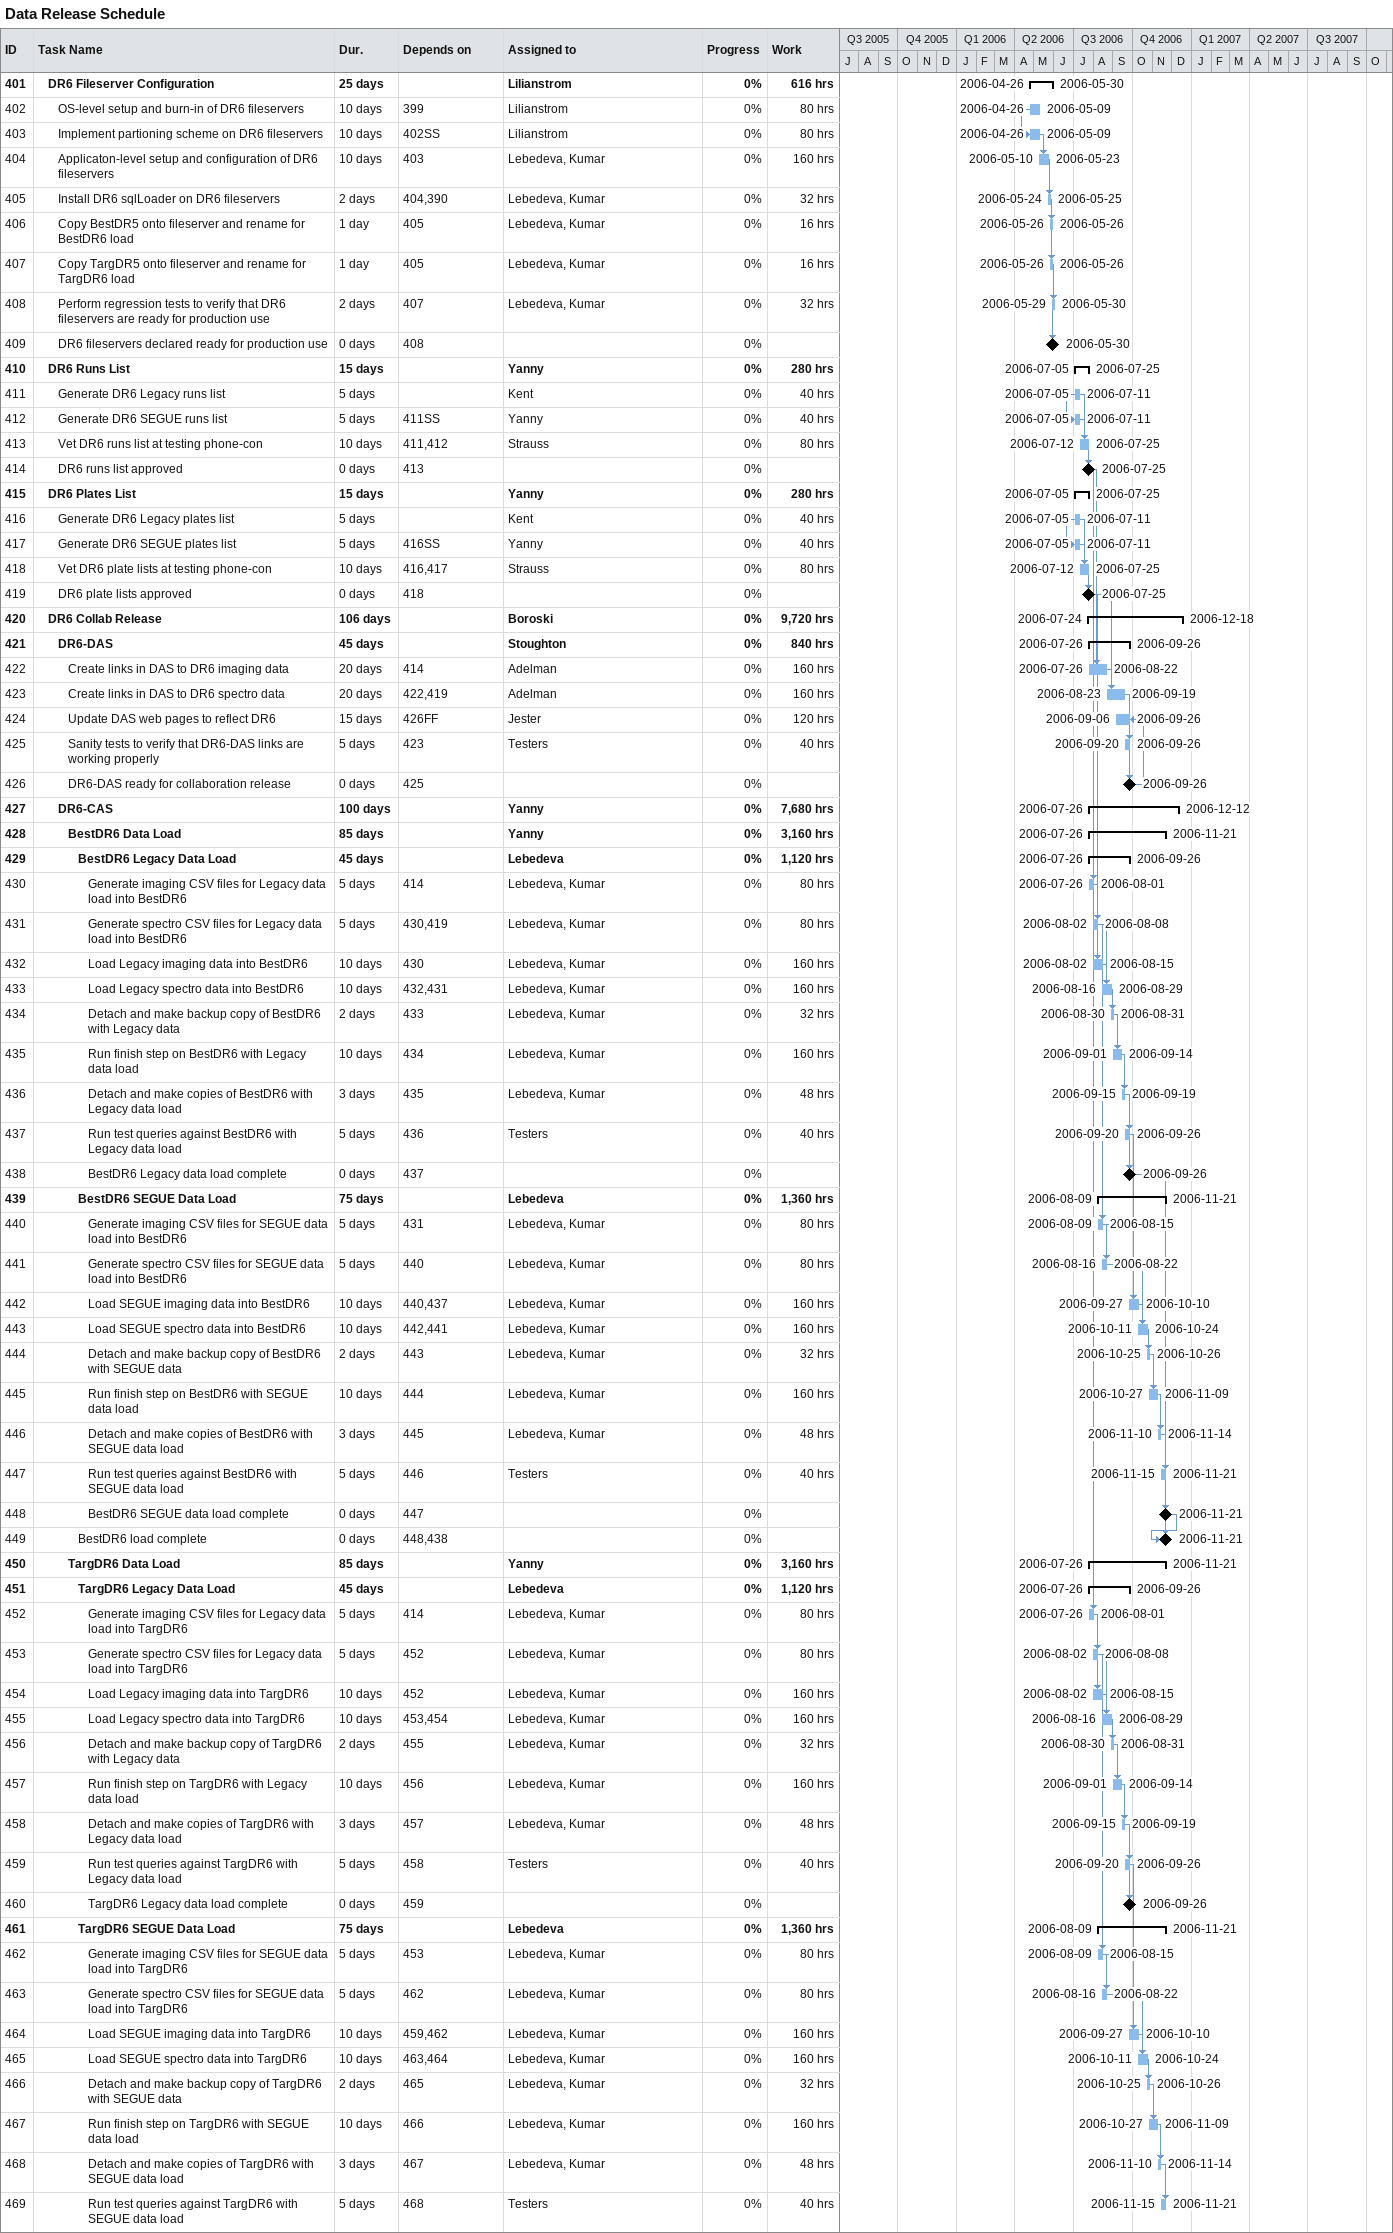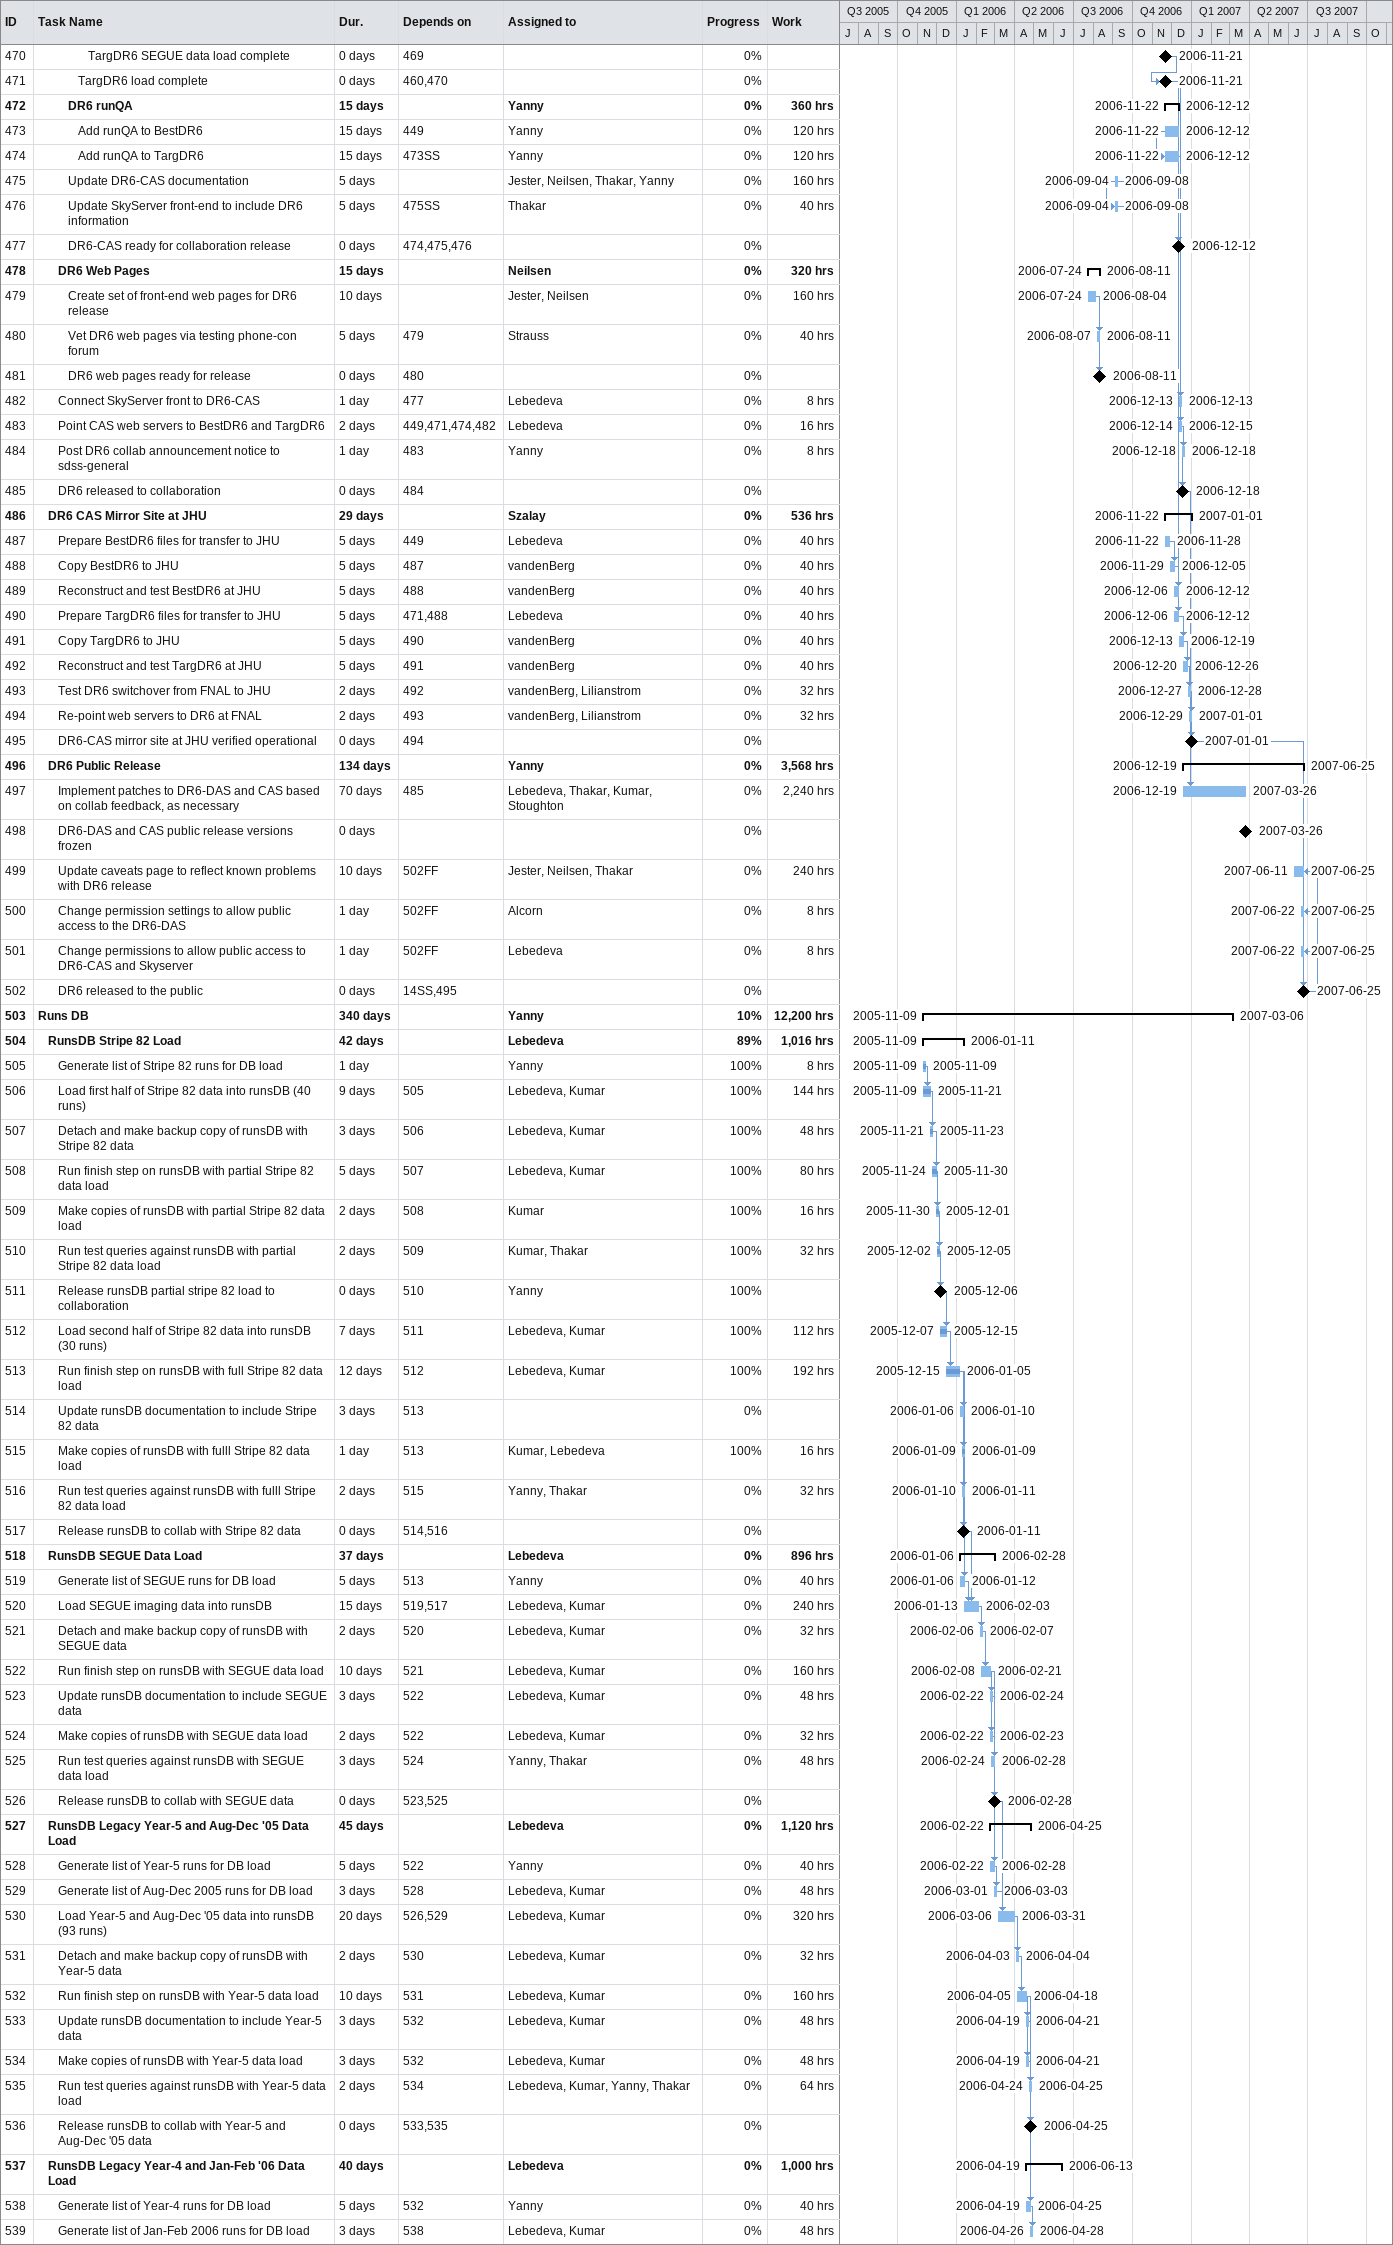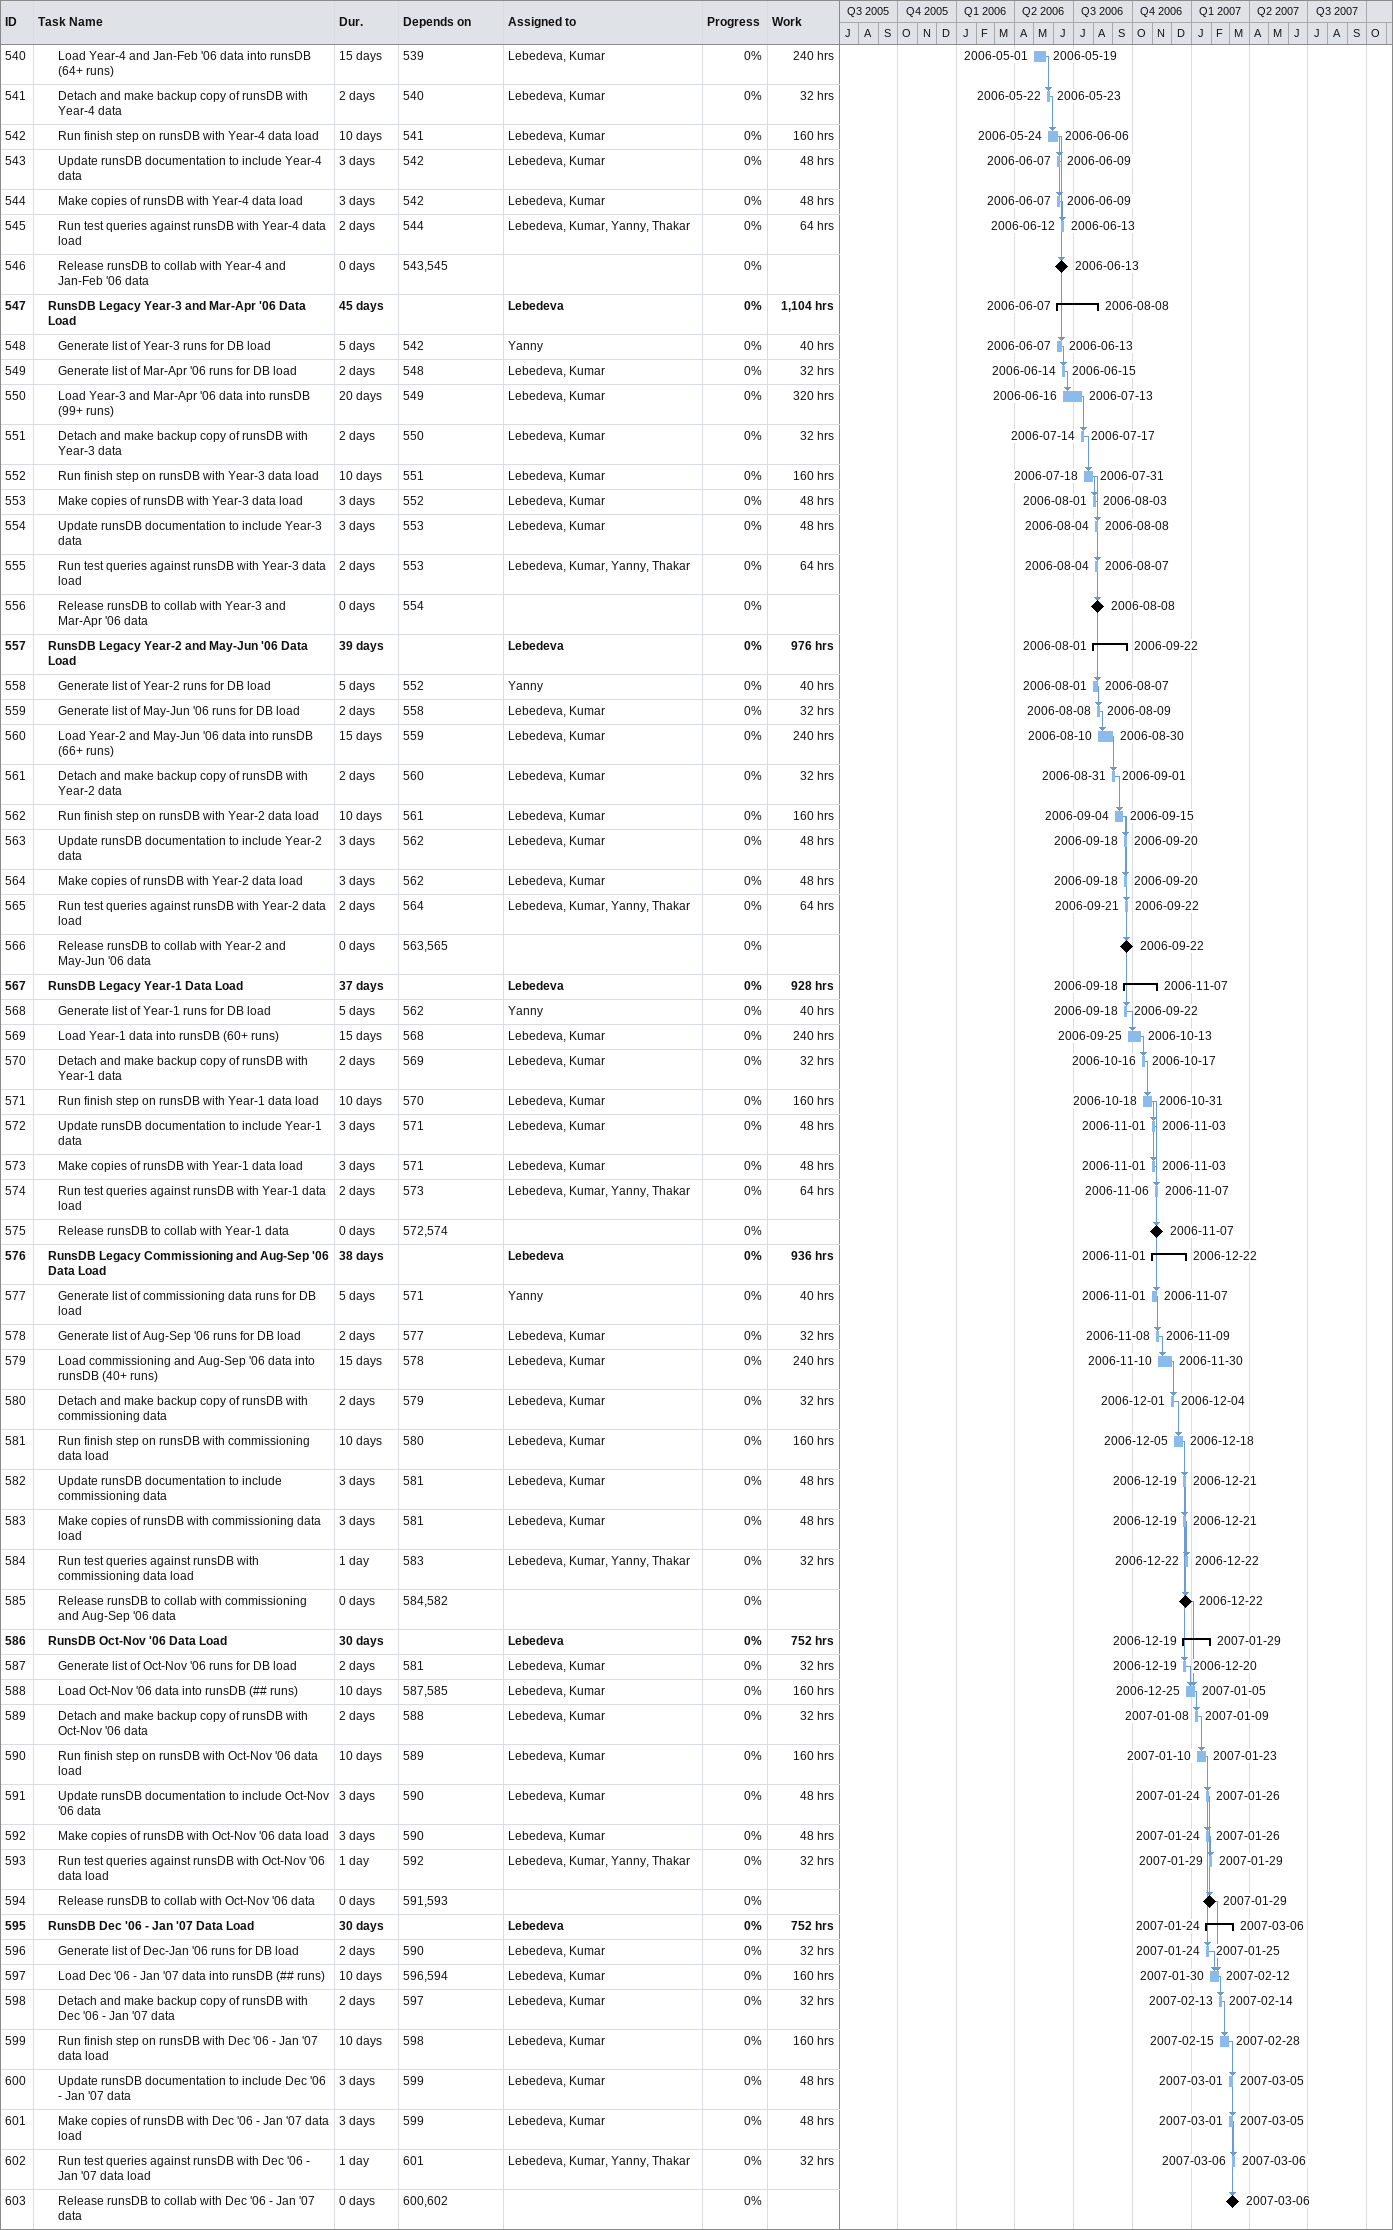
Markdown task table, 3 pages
Data Release Schedule

| ID | Level | Task | Duration | Start | Finish | Predecessors | Resources | % complete | Work (h) |
|---|---|---|---|---|---|---|---|---|---|
| 401 | 2 | **DR6 Fileserver Configuration** | 25d | 2006-04-26 | 2006-05-30 |  | Lilianstrom | 0 | 616 |
| 402 | 3 | OS-level setup and burn-in of DR6 fileservers | 10d | 2006-04-26 | 2006-05-09 | 399 | Lilianstrom | 0 | 80 |
| 403 | 3 | Implement partioning scheme on DR6 fileservers | 10d | 2006-04-26 | 2006-05-09 | 402SS | Lilianstrom | 0 | 80 |
| 404 | 3 | Applicaton-level setup and configuration of DR6 fileservers | 10d | 2006-05-10 | 2006-05-23 | 403 | Lebedeva, Kumar | 0 | 160 |
| 405 | 3 | Install DR6 sqlLoader on DR6 fileservers | 2d | 2006-05-24 | 2006-05-25 | 404, 390 | Lebedeva, Kumar | 0 | 32 |
| 406 | 3 | Copy BestDR5 onto fileserver and rename for BestDR6 load | 1d | 2006-05-26 | 2006-05-26 | 405 | Lebedeva, Kumar | 0 | 16 |
| 407 | 3 | Copy TargDR5 onto fileserver and rename for TargDR6 load | 1d | 2006-05-26 | 2006-05-26 | 405 | Lebedeva, Kumar | 0 | 16 |
| 408 | 3 | Perform regression tests to verify that DR6 fileservers are ready for production use | 2d | 2006-05-29 | 2006-05-30 | 407 | Lebedeva, Kumar | 0 | 32 |
| 409 | 3 | DR6 fileservers declared ready for production use | 0d | 2006-05-30 | 2006-05-30 | 408 |  | 0 |  |
| 410 | 2 | **DR6 Runs List** | 15d | 2006-07-05 | 2006-07-25 |  | Yanny | 0 | 280 |
| 411 | 3 | Generate DR6 Legacy runs list | 5d | 2006-07-05 | 2006-07-11 |  | Kent | 0 | 40 |
| 412 | 3 | Generate DR6 SEGUE runs list | 5d | 2006-07-05 | 2006-07-11 | 411SS | Yanny | 0 | 40 |
| 413 | 3 | Vet DR6 runs list at testing phone-con | 10d | 2006-07-12 | 2006-07-25 | 411, 412 | Strauss | 0 | 80 |
| 414 | 3 | DR6 runs list approved | 0d | 2006-07-25 | 2006-07-25 | 413 |  | 0 |  |
| 415 | 2 | **DR6 Plates List** | 15d | 2006-07-05 | 2006-07-25 |  | Yanny | 0 | 280 |
| 416 | 3 | Generate DR6 Legacy plates list | 5d | 2006-07-05 | 2006-07-11 |  | Kent | 0 | 40 |
| 417 | 3 | Generate DR6 SEGUE plates list | 5d | 2006-07-05 | 2006-07-11 | 416SS | Yanny | 0 | 40 |
| 418 | 3 | Vet DR6 plate lists at testing phone-con | 10d | 2006-07-12 | 2006-07-25 | 416, 417 | Strauss | 0 | 80 |
| 419 | 3 | DR6 plate lists approved | 0d | 2006-07-25 | 2006-07-25 | 418 |  | 0 |  |
| 420 | 2 | **DR6 Collab Release** | 106d | 2006-07-24 | 2006-12-18 |  | Boroski | 0 | 9720 |
| 421 | 3 | **DR6-DAS** | 45d | 2006-07-26 | 2006-09-26 |  | Stoughton | 0 | 840 |
| 422 | 4 | Create links in DAS to DR6 imaging data | 20d | 2006-07-26 | 2006-08-22 | 414 | Adelman | 0 | 160 |
| 423 | 4 | Create links in DAS to DR6 spectro data | 20d | 2006-08-23 | 2006-09-19 | 422, 419 | Adelman | 0 | 160 |
| 424 | 4 | Update DAS web pages to reflect DR6 | 15d | 2006-09-06 | 2006-09-26 | 426FF | Jester | 0 | 120 |
| 425 | 4 | Sanity tests to verify that DR6-DAS links are working properly | 5d | 2006-09-20 | 2006-09-26 | 423 | Testers | 0 | 40 |
| 426 | 4 | DR6-DAS ready for collaboration release | 0d | 2006-09-26 | 2006-09-26 | 425 |  | 0 |  |
| 427 | 3 | **DR6-CAS** | 100d | 2006-07-26 | 2006-12-12 |  | Yanny | 0 | 7680 |
| 428 | 4 | **BestDR6 Data Load** | 85d | 2006-07-26 | 2006-11-21 |  | Yanny | 0 | 3160 |
| 429 | 5 | **BestDR6 Legacy Data Load** | 45d | 2006-07-26 | 2006-09-26 |  | Lebedeva | 0 | 1120 |
| 430 | 6 | Generate imaging CSV files for Legacy data load into BestDR6 | 5d | 2006-07-26 | 2006-08-01 | 414 | Lebedeva, Kumar | 0 | 80 |
| 431 | 6 | Generate spectro CSV files for Legacy data load into BestDR6 | 5d | 2006-08-02 | 2006-08-08 | 430, 419 | Lebedeva, Kumar | 0 | 80 |
| 432 | 6 | Load Legacy imaging data into BestDR6 | 10d | 2006-08-02 | 2006-08-15 | 430 | Lebedeva, Kumar | 0 | 160 |
| 433 | 6 | Load Legacy spectro data into BestDR6 | 10d | 2006-08-16 | 2006-08-29 | 432, 431 | Lebedeva, Kumar | 0 | 160 |
| 434 | 6 | Detach and make backup copy of BestDR6 with Legacy data | 2d | 2006-08-30 | 2006-08-31 | 433 | Lebedeva, Kumar | 0 | 32 |
| 435 | 6 | Run finish step on BestDR6 with Legacy data load | 10d | 2006-09-01 | 2006-09-14 | 434 | Lebedeva, Kumar | 0 | 160 |
| 436 | 6 | Detach and make copies of BestDR6 with Legacy data load | 3d | 2006-09-15 | 2006-09-19 | 435 | Lebedeva, Kumar | 0 | 48 |
| 437 | 6 | Run test queries against BestDR6 with Legacy data load | 5d | 2006-09-20 | 2006-09-26 | 436 | Testers | 0 | 40 |
| 438 | 6 | BestDR6 Legacy data load complete | 0d | 2006-09-26 | 2006-09-26 | 437 |  | 0 |  |
| 439 | 5 | **BestDR6 SEGUE Data Load** | 75d | 2006-08-09 | 2006-11-21 |  | Lebedeva | 0 | 1360 |
| 440 | 6 | Generate imaging CSV files for SEGUE data load into BestDR6 | 5d | 2006-08-09 | 2006-08-15 | 431 | Lebedeva, Kumar | 0 | 80 |
| 441 | 6 | Generate spectro CSV files for SEGUE data load into BestDR6 | 5d | 2006-08-16 | 2006-08-22 | 440 | Lebedeva, Kumar | 0 | 80 |
| 442 | 6 | Load SEGUE imaging data into BestDR6 | 10d | 2006-09-27 | 2006-10-10 | 440, 437 | Lebedeva, Kumar | 0 | 160 |
| 443 | 6 | Load SEGUE spectro data into BestDR6 | 10d | 2006-10-11 | 2006-10-24 | 442, 441 | Lebedeva, Kumar | 0 | 160 |
| 444 | 6 | Detach and make backup copy of BestDR6 with SEGUE data | 2d | 2006-10-25 | 2006-10-26 | 443 | Lebedeva, Kumar | 0 | 32 |
| 445 | 6 | Run finish step on BestDR6 with SEGUE data load | 10d | 2006-10-27 | 2006-11-09 | 444 | Lebedeva, Kumar | 0 | 160 |
| 446 | 6 | Detach and make copies of BestDR6 with SEGUE data load | 3d | 2006-11-10 | 2006-11-14 | 445 | Lebedeva, Kumar | 0 | 48 |
| 447 | 6 | Run test queries against BestDR6 with SEGUE data load | 5d | 2006-11-15 | 2006-11-21 | 446 | Testers | 0 | 40 |
| 448 | 6 | BestDR6 SEGUE data load complete | 0d | 2006-11-21 | 2006-11-21 | 447 |  | 0 |  |
| 449 | 5 | BestDR6 load complete | 0d | 2006-11-21 | 2006-11-21 | 448, 438 |  | 0 |  |
| 450 | 4 | **TargDR6 Data Load** | 85d | 2006-07-26 | 2006-11-21 |  | Yanny | 0 | 3160 |
| 451 | 5 | **TargDR6 Legacy Data Load** | 45d | 2006-07-26 | 2006-09-26 |  | Lebedeva | 0 | 1120 |
| 452 | 6 | Generate imaging CSV files for Legacy data load into TargDR6 | 5d | 2006-07-26 | 2006-08-01 | 414 | Lebedeva, Kumar | 0 | 80 |
| 453 | 6 | Generate spectro CSV files for Legacy data load into TargDR6 | 5d | 2006-08-02 | 2006-08-08 | 452 | Lebedeva, Kumar | 0 | 80 |
| 454 | 6 | Load Legacy imaging data into TargDR6 | 10d | 2006-08-02 | 2006-08-15 | 452 | Lebedeva, Kumar | 0 | 160 |
| 455 | 6 | Load Legacy spectro data into TargDR6 | 10d | 2006-08-16 | 2006-08-29 | 453, 454 | Lebedeva, Kumar | 0 | 160 |
| 456 | 6 | Detach and make backup copy of TargDR6 with Legacy data | 2d | 2006-08-30 | 2006-08-31 | 455 | Lebedeva, Kumar | 0 | 32 |
| 457 | 6 | Run finish step on TargDR6 with Legacy data load | 10d | 2006-09-01 | 2006-09-14 | 456 | Lebedeva, Kumar | 0 | 160 |
| 458 | 6 | Detach and make copies of TargDR6 with Legacy data load | 3d | 2006-09-15 | 2006-09-19 | 457 | Lebedeva, Kumar | 0 | 48 |
| 459 | 6 | Run test queries against TargDR6 with Legacy data load | 5d | 2006-09-20 | 2006-09-26 | 458 | Testers | 0 | 40 |
| 460 | 6 | TargDR6 Legacy data load complete | 0d | 2006-09-26 | 2006-09-26 | 459 |  | 0 |  |
| 461 | 5 | **TargDR6 SEGUE Data Load** | 75d | 2006-08-09 | 2006-11-21 |  | Lebedeva | 0 | 1360 |
| 462 | 6 | Generate imaging CSV files for SEGUE data load into TargDR6 | 5d | 2006-08-09 | 2006-08-15 | 453 | Lebedeva, Kumar | 0 | 80 |
| 463 | 6 | Generate spectro CSV files for SEGUE data load into TargDR6 | 5d | 2006-08-16 | 2006-08-22 | 462 | Lebedeva, Kumar | 0 | 80 |
| 464 | 6 | Load SEGUE imaging data into TargDR6 | 10d | 2006-09-27 | 2006-10-10 | 459, 462 | Lebedeva, Kumar | 0 | 160 |
| 465 | 6 | Load SEGUE spectro data into TargDR6 | 10d | 2006-10-11 | 2006-10-24 | 463, 464 | Lebedeva, Kumar | 0 | 160 |
| 466 | 6 | Detach and make backup copy of TargDR6 with SEGUE data | 2d | 2006-10-25 | 2006-10-26 | 465 | Lebedeva, Kumar | 0 | 32 |
| 467 | 6 | Run finish step on TargDR6 with SEGUE data load | 10d | 2006-10-27 | 2006-11-09 | 466 | Lebedeva, Kumar | 0 | 160 |
| 468 | 6 | Detach and make copies of TargDR6 with SEGUE data load | 3d | 2006-11-10 | 2006-11-14 | 467 | Lebedeva, Kumar | 0 | 48 |
| 469 | 6 | Run test queries against TargDR6 with SEGUE data load | 5d | 2006-11-15 | 2006-11-21 | 468 | Testers | 0 | 40 |
| 470 | 6 | TargDR6 SEGUE data load complete | 0d | 2006-11-21 | 2006-11-21 | 469 |  | 0 |  |
| 471 | 5 | TargDR6 load complete | 0d | 2006-11-21 | 2006-11-21 | 460, 470 |  | 0 |  |
| 472 | 4 | **DR6 runQA** | 15d | 2006-11-22 | 2006-12-12 |  | Yanny | 0 | 360 |
| 473 | 5 | Add runQA to BestDR6 | 15d | 2006-11-22 | 2006-12-12 | 449 | Yanny | 0 | 120 |
| 474 | 5 | Add runQA to TargDR6 | 15d | 2006-11-22 | 2006-12-12 | 473SS | Yanny | 0 | 120 |
| 475 | 4 | Update DR6-CAS documentation | 5d | 2006-09-04 | 2006-09-08 |  | Jester, Neilsen, Thakar, Yanny | 0 | 160 |
| 476 | 4 | Update SkyServer front-end to include DR6 information | 5d | 2006-09-04 | 2006-09-08 | 475SS | Thakar | 0 | 40 |
| 477 | 4 | DR6-CAS ready for collaboration release | 0d | 2006-12-12 | 2006-12-12 | 474, 475, 476 |  | 0 |  |
| 478 | 3 | **DR6 Web Pages** | 15d | 2006-07-24 | 2006-08-11 |  | Neilsen | 0 | 320 |
| 479 | 4 | Create set of front-end web pages for DR6 release | 10d | 2006-07-24 | 2006-08-04 |  | Jester, Neilsen | 0 | 160 |
| 480 | 4 | Vet DR6 web pages via testing phone-con forum | 5d | 2006-08-07 | 2006-08-11 | 479 | Strauss | 0 | 40 |
| 481 | 4 | DR6 web pages ready for release | 0d | 2006-08-11 | 2006-08-11 | 480 |  | 0 |  |
| 482 | 3 | Connect SkyServer front to DR6-CAS | 1d | 2006-12-13 | 2006-12-13 | 477 | Lebedeva | 0 | 8 |
| 483 | 3 | Point CAS web servers to BestDR6 and TargDR6 | 2d | 2006-12-14 | 2006-12-15 | 449, 471, 474, 482 | Lebedeva | 0 | 16 |
| 484 | 3 | Post DR6 collab announcement notice to sdss-general | 1d | 2006-12-18 | 2006-12-18 | 483 | Yanny | 0 | 8 |
| 485 | 3 | DR6 released to collaboration | 0d | 2006-12-18 | 2006-12-18 | 484 |  | 0 |  |
| 486 | 2 | **DR6 CAS Mirror Site at JHU** | 29d | 2006-11-22 | 2007-01-01 |  | Szalay | 0 | 536 |
| 487 | 3 | Prepare BestDR6 files for transfer to JHU | 5d | 2006-11-22 | 2006-11-28 | 449 | Lebedeva | 0 | 40 |
| 488 | 3 | Copy BestDR6 to JHU | 5d | 2006-11-29 | 2006-12-05 | 487 | vandenBerg | 0 | 40 |
| 489 | 3 | Reconstruct and test BestDR6 at JHU | 5d | 2006-12-06 | 2006-12-12 | 488 | vandenBerg | 0 | 40 |
| 490 | 3 | Prepare TargDR6 files for transfer to JHU | 5d | 2006-12-06 | 2006-12-12 | 471, 488 | Lebedeva | 0 | 40 |
| 491 | 3 | Copy TargDR6 to JHU | 5d | 2006-12-13 | 2006-12-19 | 490 | vandenBerg | 0 | 40 |
| 492 | 3 | Reconstruct and test TargDR6 at JHU | 5d | 2006-12-20 | 2006-12-26 | 491 | vandenBerg | 0 | 40 |
| 493 | 3 | Test DR6 switchover from FNAL to JHU | 2d | 2006-12-27 | 2006-12-28 | 492 | vandenBerg, Lilianstrom | 0 | 32 |
| 494 | 3 | Re-point web servers to DR6 at FNAL | 2d | 2006-12-29 | 2007-01-01 | 493 | vandenBerg, Lilianstrom | 0 | 32 |
| 495 | 3 | DR6-CAS mirror site at JHU verified operational | 0d | 2007-01-01 | 2007-01-01 | 494 |  | 0 |  |
| 496 | 2 | **DR6 Public Release** | 134d | 2006-12-19 | 2007-06-25 |  | Yanny | 0 | 3568 |
| 497 | 3 | Implement patches to DR6-DAS and CAS based on collab feedback, as necessary | 70d | 2006-12-19 | 2007-03-26 | 485 | Lebedeva, Thakar, Kumar, Stoughton | 0 | 2240 |
| 498 | 3 | DR6-DAS and CAS public release versions frozen | 0d | 2007-03-26 | 2007-03-26 |  |  | 0 |  |
| 499 | 3 | Update caveats page to reflect known problems with DR6 release | 10d | 2007-06-11 | 2007-06-25 | 502FF | Jester, Neilsen, Thakar | 0 | 240 |
| 500 | 3 | Change permission settings to allow public access to the DR6-DAS | 1d | 2007-06-22 | 2007-06-25 | 502FF | Alcorn | 0 | 8 |
| 501 | 3 | Change permissions to allow public access to DR6-CAS and Skyserver | 1d | 2007-06-22 | 2007-06-25 | 502FF | Lebedeva | 0 | 8 |
| 502 | 3 | DR6 released to the public | 0d | 2007-06-25 | 2007-06-25 | 14SS, 495 |  | 0 |  |
| 503 | 1 | **Runs DB** | 340d | 2005-11-09 | 2007-03-06 |  | Yanny | 10 | 12200 |
| 504 | 2 | **RunsDB Stripe 82 Load** | 42d | 2005-11-09 | 2006-01-11 |  | Lebedeva | 89 | 1016 |
| 505 | 3 | Generate list of Stripe 82 runs for DB load | 1d | 2005-11-09 | 2005-11-09 |  | Yanny | 100 | 8 |
| 506 | 3 | Load first half of Stripe 82 data into runsDB (40 runs) | 9d | 2005-11-09 | 2005-11-21 | 505 | Lebedeva, Kumar | 100 | 144 |
| 507 | 3 | Detach and make backup copy of runsDB with Stripe 82 data | 3d | 2005-11-21 | 2005-11-23 | 506 | Lebedeva, Kumar | 100 | 48 |
| 508 | 3 | Run finish step on runsDB with partial Stripe 82 data load | 5d | 2005-11-24 | 2005-11-30 | 507 | Lebedeva, Kumar | 100 | 80 |
| 509 | 3 | Make copies of runsDB with partial Stripe 82 data load | 2d | 2005-11-30 | 2005-12-01 | 508 | Kumar | 100 | 16 |
| 510 | 3 | Run test queries against runsDB with partial Stripe 82 data load | 2d | 2005-12-02 | 2005-12-05 | 509 | Kumar, Thakar | 100 | 32 |
| 511 | 3 | Release runsDB partial stripe 82 load to collaboration | 0d | 2005-12-06 | 2005-12-06 | 510 | Yanny | 100 |  |
| 512 | 3 | Load second half of Stripe 82 data into runsDB (30 runs) | 7d | 2005-12-07 | 2005-12-15 | 511 | Lebedeva, Kumar | 100 | 112 |
| 513 | 3 | Run finish step on runsDB with full Stripe 82 data load | 12d | 2005-12-15 | 2006-01-05 | 512 | Lebedeva, Kumar | 100 | 192 |
| 514 | 3 | Update runsDB documentation to include Stripe 82 data | 3d | 2006-01-06 | 2006-01-10 | 513 |  | 0 |  |
| 515 | 3 | Make copies of runsDB with fulll Stripe 82 data load | 1d | 2006-01-09 | 2006-01-09 | 513 | Kumar, Lebedeva | 100 | 16 |
| 516 | 3 | Run test queries against runsDB with fulll Stripe 82 data load | 2d | 2006-01-10 | 2006-01-11 | 515 | Yanny, Thakar | 0 | 32 |
| 517 | 3 | Release runsDB to collab with Stripe 82 data | 0d | 2006-01-11 | 2006-01-11 | 514, 516 |  | 0 |  |
| 518 | 2 | **RunsDB SEGUE Data Load** | 37d | 2006-01-06 | 2006-02-28 |  | Lebedeva | 0 | 896 |
| 519 | 3 | Generate list of SEGUE runs for DB load | 5d | 2006-01-06 | 2006-01-12 | 513 | Yanny | 0 | 40 |
| 520 | 3 | Load SEGUE imaging data into runsDB | 15d | 2006-01-13 | 2006-02-03 | 519, 517 | Lebedeva, Kumar | 0 | 240 |
| 521 | 3 | Detach and make backup copy of runsDB with SEGUE data | 2d | 2006-02-06 | 2006-02-07 | 520 | Lebedeva, Kumar | 0 | 32 |
| 522 | 3 | Run finish step on runsDB with SEGUE data load | 10d | 2006-02-08 | 2006-02-21 | 521 | Lebedeva, Kumar | 0 | 160 |
| 523 | 3 | Update runsDB documentation to include SEGUE data | 3d | 2006-02-22 | 2006-02-24 | 522 | Lebedeva, Kumar | 0 | 48 |
| 524 | 3 | Make copies of runsDB with SEGUE data load | 2d | 2006-02-22 | 2006-02-23 | 522 | Lebedeva, Kumar | 0 | 32 |
| 525 | 3 | Run test queries against runsDB with SEGUE data load | 3d | 2006-02-24 | 2006-02-28 | 524 | Yanny, Thakar | 0 | 48 |
| 526 | 3 | Release runsDB to collab with SEGUE data | 0d | 2006-02-28 | 2006-02-28 | 523, 525 |  | 0 |  |
| 527 | 2 | **RunsDB Legacy Year-5 and Aug-Dec '05 Data Load** | 45d | 2006-02-22 | 2006-04-25 |  | Lebedeva | 0 | 1120 |
| 528 | 3 | Generate list of Year-5 runs for DB load | 5d | 2006-02-22 | 2006-02-28 | 522 | Yanny | 0 | 40 |
| 529 | 3 | Generate list of Aug-Dec 2005 runs for DB load | 3d | 2006-03-01 | 2006-03-03 | 528 | Lebedeva, Kumar | 0 | 48 |
| 530 | 3 | Load Year-5 and Aug-Dec '05 data into runsDB (93 runs) | 20d | 2006-03-06 | 2006-03-31 | 526, 529 | Lebedeva, Kumar | 0 | 320 |
| 531 | 3 | Detach and make backup copy of runsDB with Year-5 data | 2d | 2006-04-03 | 2006-04-04 | 530 | Lebedeva, Kumar | 0 | 32 |
| 532 | 3 | Run finish step on runsDB with Year-5 data load | 10d | 2006-04-05 | 2006-04-18 | 531 | Lebedeva, Kumar | 0 | 160 |
| 533 | 3 | Update runsDB documentation to include Year-5 data | 3d | 2006-04-19 | 2006-04-21 | 532 | Lebedeva, Kumar | 0 | 48 |
| 534 | 3 | Make copies of runsDB with Year-5 data load | 3d | 2006-04-19 | 2006-04-21 | 532 | Lebedeva, Kumar | 0 | 48 |
| 535 | 3 | Run test queries against runsDB with Year-5 data load | 2d | 2006-04-24 | 2006-04-25 | 534 | Lebedeva, Kumar, Yanny, Thakar | 0 | 64 |
| 536 | 3 | Release runsDB to collab with Year-5 and Aug-Dec '05 data | 0d | 2006-04-25 | 2006-04-25 | 533, 535 |  | 0 |  |
| 537 | 2 | **RunsDB Legacy Year-4 and Jan-Feb '06 Data Load** | 40d | 2006-04-19 | 2006-06-13 |  | Lebedeva | 0 | 1000 |
| 538 | 3 | Generate list of Year-4 runs for DB load | 5d | 2006-04-19 | 2006-04-25 | 532 | Yanny | 0 | 40 |
| 539 | 3 | Generate list of Jan-Feb 2006 runs for DB load | 3d | 2006-04-26 | 2006-04-28 | 538 | Lebedeva, Kumar | 0 | 48 |
| 540 | 3 | Load Year-4 and Jan-Feb '06 data into runsDB (64+ runs) | 15d | 2006-05-01 | 2006-05-19 | 539 | Lebedeva, Kumar | 0 | 240 |
| 541 | 3 | Detach and make backup copy of runsDB with Year-4 data | 2d | 2006-05-22 | 2006-05-23 | 540 | Lebedeva, Kumar | 0 | 32 |
| 542 | 3 | Run finish step on runsDB with Year-4 data load | 10d | 2006-05-24 | 2006-06-06 | 541 | Lebedeva, Kumar | 0 | 160 |
| 543 | 3 | Update runsDB documentation to include Year-4 data | 3d | 2006-06-07 | 2006-06-09 | 542 | Lebedeva, Kumar | 0 | 48 |
| 544 | 3 | Make copies of runsDB with Year-4 data load | 3d | 2006-06-07 | 2006-06-09 | 542 | Lebedeva, Kumar | 0 | 48 |
| 545 | 3 | Run test queries against runsDB with Year-4 data load | 2d | 2006-06-12 | 2006-06-13 | 544 | Lebedeva, Kumar, Yanny, Thakar | 0 | 64 |
| 546 | 3 | Release runsDB to collab with Year-4 and Jan-Feb '06 data | 0d | 2006-06-13 | 2006-06-13 | 543, 545 |  | 0 |  |
| 547 | 2 | **RunsDB Legacy Year-3 and Mar-Apr '06 Data Load** | 45d | 2006-06-07 | 2006-08-08 |  | Lebedeva | 0 | 1104 |
| 548 | 3 | Generate list of Year-3 runs for DB load | 5d | 2006-06-07 | 2006-06-13 | 542 | Yanny | 0 | 40 |
| 549 | 3 | Generate list of Mar-Apr '06 runs for DB load | 2d | 2006-06-14 | 2006-06-15 | 548 | Lebedeva, Kumar | 0 | 32 |
| 550 | 3 | Load Year-3 and Mar-Apr '06 data into runsDB (99+ runs) | 20d | 2006-06-16 | 2006-07-13 | 549 | Lebedeva, Kumar | 0 | 320 |
| 551 | 3 | Detach and make backup copy of runsDB with Year-3 data | 2d | 2006-07-14 | 2006-07-17 | 550 | Lebedeva, Kumar | 0 | 32 |
| 552 | 3 | Run finish step on runsDB with Year-3 data load | 10d | 2006-07-18 | 2006-07-31 | 551 | Lebedeva, Kumar | 0 | 160 |
| 553 | 3 | Make copies of runsDB with Year-3 data load | 3d | 2006-08-01 | 2006-08-03 | 552 | Lebedeva, Kumar | 0 | 48 |
| 554 | 3 | Update runsDB documentation to include Year-3 data | 3d | 2006-08-04 | 2006-08-08 | 553 | Lebedeva, Kumar | 0 | 48 |
| 555 | 3 | Run test queries against runsDB with Year-3 data load | 2d | 2006-08-04 | 2006-08-07 | 553 | Lebedeva, Kumar, Yanny, Thakar | 0 | 64 |
| 556 | 3 | Release runsDB to collab with Year-3 and Mar-Apr '06 data | 0d | 2006-08-08 | 2006-08-08 | 554 |  | 0 |  |
| 557 | 2 | **RunsDB Legacy Year-2 and May-Jun '06 Data Load** | 39d | 2006-08-01 | 2006-09-22 |  | Lebedeva | 0 | 976 |
| 558 | 3 | Generate list of Year-2 runs for DB load | 5d | 2006-08-01 | 2006-08-07 | 552 | Yanny | 0 | 40 |
| 559 | 3 | Generate list of May-Jun '06 runs for DB load | 2d | 2006-08-08 | 2006-08-09 | 558 | Lebedeva, Kumar | 0 | 32 |
| 560 | 3 | Load Year-2 and May-Jun '06 data into runsDB (66+ runs) | 15d | 2006-08-10 | 2006-08-30 | 559 | Lebedeva, Kumar | 0 | 240 |
| 561 | 3 | Detach and make backup copy of runsDB with Year-2 data | 2d | 2006-08-31 | 2006-09-01 | 560 | Lebedeva, Kumar | 0 | 32 |
| 562 | 3 | Run finish step on runsDB with Year-2 data load | 10d | 2006-09-04 | 2006-09-15 | 561 | Lebedeva, Kumar | 0 | 160 |
| 563 | 3 | Update runsDB documentation to include Year-2 data | 3d | 2006-09-18 | 2006-09-20 | 562 | Lebedeva, Kumar | 0 | 48 |
| 564 | 3 | Make copies of runsDB with Year-2 data load | 3d | 2006-09-18 | 2006-09-20 | 562 | Lebedeva, Kumar | 0 | 48 |
| 565 | 3 | Run test queries against runsDB with Year-2 data load | 2d | 2006-09-21 | 2006-09-22 | 564 | Lebedeva, Kumar, Yanny, Thakar | 0 | 64 |
| 566 | 3 | Release runsDB to collab with Year-2 and May-Jun '06 data | 0d | 2006-09-22 | 2006-09-22 | 563, 565 |  | 0 |  |
| 567 | 2 | **RunsDB Legacy Year-1 Data Load** | 37d | 2006-09-18 | 2006-11-07 |  | Lebedeva | 0 | 928 |
| 568 | 3 | Generate list of Year-1 runs for DB load | 5d | 2006-09-18 | 2006-09-22 | 562 | Yanny | 0 | 40 |
| 569 | 3 | Load Year-1 data into runsDB (60+ runs) | 15d | 2006-09-25 | 2006-10-13 | 568 | Lebedeva, Kumar | 0 | 240 |
| 570 | 3 | Detach and make backup copy of runsDB with Year-1 data | 2d | 2006-10-16 | 2006-10-17 | 569 | Lebedeva, Kumar | 0 | 32 |
| 571 | 3 | Run finish step on runsDB with Year-1 data load | 10d | 2006-10-18 | 2006-10-31 | 570 | Lebedeva, Kumar | 0 | 160 |
| 572 | 3 | Update runsDB documentation to include Year-1 data | 3d | 2006-11-01 | 2006-11-03 | 571 | Lebedeva, Kumar | 0 | 48 |
| 573 | 3 | Make copies of runsDB with Year-1 data load | 3d | 2006-11-01 | 2006-11-03 | 571 | Lebedeva, Kumar | 0 | 48 |
| 574 | 3 | Run test queries against runsDB with Year-1 data load | 2d | 2006-11-06 | 2006-11-07 | 573 | Lebedeva, Kumar, Yanny, Thakar | 0 | 64 |
| 575 | 3 | Release runsDB to collab with Year-1 data | 0d | 2006-11-07 | 2006-11-07 | 572, 574 |  | 0 |  |
| 576 | 2 | **RunsDB Legacy Commissioning and Aug-Sep '06 Data Load** | 38d | 2006-11-01 | 2006-12-22 |  | Lebedeva | 0 | 936 |
| 577 | 3 | Generate list of commissioning data runs for DB load | 5d | 2006-11-01 | 2006-11-07 | 571 | Yanny | 0 | 40 |
| 578 | 3 | Generate list of Aug-Sep '06 runs for DB load | 2d | 2006-11-08 | 2006-11-09 | 577 | Lebedeva, Kumar | 0 | 32 |
| 579 | 3 | Load commissioning and Aug-Sep '06 data into runsDB (40+ runs) | 15d | 2006-11-10 | 2006-11-30 | 578 | Lebedeva, Kumar | 0 | 240 |
| 580 | 3 | Detach and make backup copy of runsDB with commissioning data | 2d | 2006-12-01 | 2006-12-04 | 579 | Lebedeva, Kumar | 0 | 32 |
| 581 | 3 | Run finish step on runsDB with commissioning data load | 10d | 2006-12-05 | 2006-12-18 | 580 | Lebedeva, Kumar | 0 | 160 |
| 582 | 3 | Update runsDB documentation to include commissioning data | 3d | 2006-12-19 | 2006-12-21 | 581 | Lebedeva, Kumar | 0 | 48 |
| 583 | 3 | Make copies of runsDB with commissioning data load | 3d | 2006-12-19 | 2006-12-21 | 581 | Lebedeva, Kumar | 0 | 48 |
| 584 | 3 | Run test queries against runsDB with commissioning data load | 1d | 2006-12-22 | 2006-12-22 | 583 | Lebedeva, Kumar, Yanny, Thakar | 0 | 32 |
| 585 | 3 | Release runsDB to collab with commissioning and Aug-Sep '06 data | 0d | 2006-12-22 | 2006-12-22 | 584, 582 |  | 0 |  |
| 586 | 2 | **RunsDB Oct-Nov '06 Data Load** | 30d | 2006-12-19 | 2007-01-29 |  | Lebedeva | 0 | 752 |
| 587 | 3 | Generate list of Oct-Nov '06 runs for DB load | 2d | 2006-12-19 | 2006-12-20 | 581 | Lebedeva, Kumar | 0 | 32 |
| 588 | 3 | Load Oct-Nov '06 data into runsDB (## runs) | 10d | 2006-12-25 | 2007-01-05 | 587, 585 | Lebedeva, Kumar | 0 | 160 |
| 589 | 3 | Detach and make backup copy of runsDB with Oct-Nov '06 data | 2d | 2007-01-08 | 2007-01-09 | 588 | Lebedeva, Kumar | 0 | 32 |
| 590 | 3 | Run finish step on runsDB with Oct-Nov '06 data load | 10d | 2007-01-10 | 2007-01-23 | 589 | Lebedeva, Kumar | 0 | 160 |
| 591 | 3 | Update runsDB documentation to include Oct-Nov '06 data | 3d | 2007-01-24 | 2007-01-26 | 590 | Lebedeva, Kumar | 0 | 48 |
| 592 | 3 | Make copies of runsDB with Oct-Nov '06 data load | 3d | 2007-01-24 | 2007-01-26 | 590 | Lebedeva, Kumar | 0 | 48 |
| 593 | 3 | Run test queries against runsDB with Oct-Nov '06 data load | 1d | 2007-01-29 | 2007-01-29 | 592 | Lebedeva, Kumar, Yanny, Thakar | 0 | 32 |
| 594 | 3 | Release runsDB to collab with Oct-Nov '06 data | 0d | 2007-01-29 | 2007-01-29 | 591, 593 |  | 0 |  |
| 595 | 2 | **RunsDB Dec '06 - Jan '07 Data Load** | 30d | 2007-01-24 | 2007-03-06 |  | Lebedeva | 0 | 752 |
| 596 | 3 | Generate list of Dec-Jan '06 runs for DB load | 2d | 2007-01-24 | 2007-01-25 | 590 | Lebedeva, Kumar | 0 | 32 |
| 597 | 3 | Load Dec '06 - Jan '07 data into runsDB (## runs) | 10d | 2007-01-30 | 2007-02-12 | 596, 594 | Lebedeva, Kumar | 0 | 160 |
| 598 | 3 | Detach and make backup copy of runsDB with Dec '06 - Jan '07 data | 2d | 2007-02-13 | 2007-02-14 | 597 | Lebedeva, Kumar | 0 | 32 |
| 599 | 3 | Run finish step on runsDB with Dec '06 - Jan '07 data load | 10d | 2007-02-15 | 2007-02-28 | 598 | Lebedeva, Kumar | 0 | 160 |
| 600 | 3 | Update runsDB documentation to include Dec '06 - Jan '07 data | 3d | 2007-03-01 | 2007-03-05 | 599 | Lebedeva, Kumar | 0 | 48 |
| 601 | 3 | Make copies of runsDB with Dec '06 - Jan '07 data load | 3d | 2007-03-01 | 2007-03-05 | 599 | Lebedeva, Kumar | 0 | 48 |
| 602 | 3 | Run test queries against runsDB with Dec '06 - Jan '07 data load | 1d | 2007-03-06 | 2007-03-06 | 601 | Lebedeva, Kumar, Yanny, Thakar | 0 | 32 |
| 603 | 3 | Release runsDB to collab with Dec '06 - Jan '07 data | 0d | 2007-03-06 | 2007-03-06 | 600, 602 |  | 0 |  |
